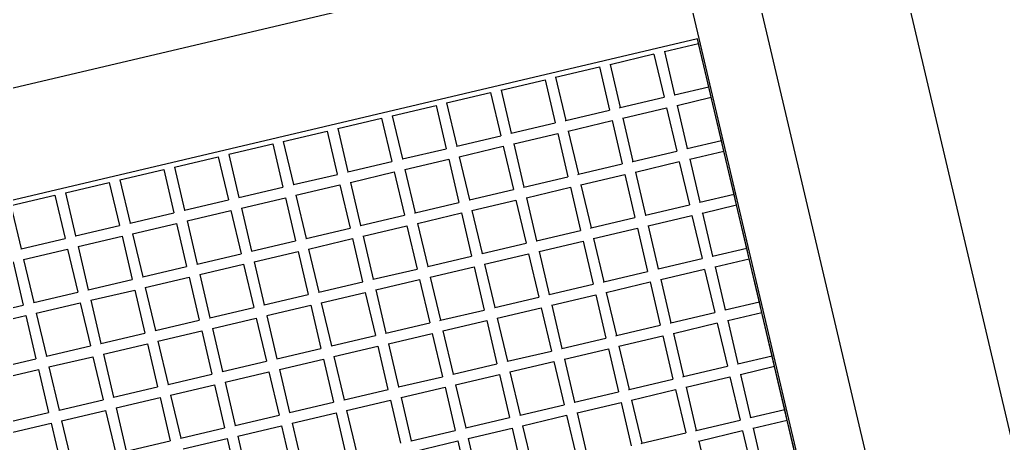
# Model space of a CAD drawing. Header units: inches. Extents: x -1841 to -80, y -100 to 1021.
# Drawn here: x -578.451 to -577.659, y 560.139 to 560.48 of the extents above; entities that cross this region are included whole.
import ezdxf

# ---------------------------------------------------------------- set-up
doc = ezdxf.new("R2010")
doc.units = ezdxf.units.IN
doc.header["$MEASUREMENT"] = 0
doc.layers.add('Edges', color=7, linetype='Continuous')

# ---------------------------------------------------------------- blocks, each defined once
blk = doc.blocks.new('infrared patio heater fr')
at = {"layer": 'Edges'}
for p, q in [((-50, 10.889), (50, 10.889)), ((-40, 8.228), (40, 8.228)), ((-40, 6.998), (40, 6.998)), ((-40, 6.998), (-40, -10.152)), ((-37.914, 6.971), (-38, 6.971)), ((-38, 6.971), (-37.999, -7.119)), ((-38, 6.971), (-38, -9.061)), ((38, 6.971), (-38, 6.971)), ((-37.913, 6.329), (-37.914, 6.971)), ((-37.1, 6.971), (-37.914, 6.971)), ((-37.1, 6.329), (-37.1, 6.971)), ((-36.901, 6.971), (-37.1, 6.971)), ((-36.899, 6.329), (-36.901, 6.971)), ((-36.087, 6.971), (-36.901, 6.971)), ((-36.087, 6.329), (-36.087, 6.971)), ((-35.887, 6.971), (-36.087, 6.971)), ((-35.886, 6.329), (-35.887, 6.971)), ((-35.074, 6.971), (-35.887, 6.971)), ((-35.074, 6.329), (-35.074, 6.971)), ((-34.874, 6.971), (-35.074, 6.971)), ((-34.873, 6.329), (-34.874, 6.971)), ((-34.06, 6.971), (-34.874, 6.971)), ((-34.06, 6.329), (-34.06, 6.971)), ((-33.861, 6.971), (-34.06, 6.971)), ((-33.859, 6.329), (-33.861, 6.971)), ((-33.047, 6.971), (-33.861, 6.971)), ((-33.047, 6.329), (-33.047, 6.971)), ((-32.847, 6.971), (-33.047, 6.971)), ((-32.846, 6.329), (-32.847, 6.971)), ((-32.034, 6.971), (-32.847, 6.971)), ((-32.034, 6.329), (-32.034, 6.971)), ((-31.834, 6.971), (-32.034, 6.971)), ((-31.833, 6.329), (-31.834, 6.971)), ((-31.02, 6.971), (-31.834, 6.971)), ((-31.02, 6.329), (-31.02, 6.971)), ((-30.821, 6.971), (-31.02, 6.971)), ((-30.819, 6.329), (-30.821, 6.971)), ((-30.007, 6.971), (-30.821, 6.971)), ((-37.914, 6.325), (-37.913, 6.329)), ((-37.913, 6.329), (-37.1, 6.329)), ((-37.1, 6.318), (-37.1, 6.329)), ((-36.901, 6.325), (-36.899, 6.329)), ((-36.899, 6.329), (-36.087, 6.329)), ((-36.087, 6.318), (-36.087, 6.329)), ((-35.887, 6.325), (-35.886, 6.329)), ((-35.886, 6.329), (-35.074, 6.329)), ((-35.074, 6.318), (-35.074, 6.329)), ((-34.874, 6.325), (-34.873, 6.329)), ((-34.873, 6.329), (-34.06, 6.329)), ((-34.06, 6.318), (-34.06, 6.329)), ((-33.861, 6.325), (-33.859, 6.329)), ((-33.859, 6.329), (-33.047, 6.329)), ((-33.047, 6.318), (-33.047, 6.329)), ((-32.847, 6.325), (-32.846, 6.329)), ((-32.846, 6.329), (-32.034, 6.329)), ((-32.034, 6.318), (-32.034, 6.329)), ((-31.834, 6.325), (-31.833, 6.329)), ((-31.833, 6.329), (-31.02, 6.329)), ((-31.02, 6.318), (-31.02, 6.329)), ((-30.821, 6.325), (-30.819, 6.329)), ((-30.819, 6.329), (-30.007, 6.329)), ((-37.913, 5.303), (-37.915, 6.131)), ((-37.911, 6.131), (-37.1, 6.131)), ((-37.1, 5.303), (-37.1, 6.131)), ((-36.899, 5.303), (-36.902, 6.131)), ((-36.898, 6.131), (-36.087, 6.131)), ((-36.087, 5.303), (-36.087, 6.131)), ((-35.886, 5.303), (-35.888, 6.131)), ((-35.885, 6.131), (-35.074, 6.131)), ((-35.074, 5.303), (-35.074, 6.131)), ((-34.873, 5.303), (-34.874, 6.131)), ((-34.871, 6.131), (-34.06, 6.131)), ((-34.06, 5.303), (-34.06, 6.131)), ((-33.859, 5.303), (-33.862, 6.131)), ((-33.858, 6.131), (-33.047, 6.131)), ((-33.047, 5.303), (-33.047, 6.131)), ((-32.846, 5.303), (-32.848, 6.131)), ((-32.845, 6.131), (-32.034, 6.131)), ((-32.034, 5.303), (-32.034, 6.131)), ((-31.833, 5.303), (-31.835, 6.131)), ((-31.831, 6.131), (-31.02, 6.131)), ((-31.02, 5.303), (-31.02, 6.131)), ((-30.819, 5.303), (-30.822, 6.131)), ((-30.818, 6.131), (-30.007, 6.131)), ((-37.914, 5.299), (-37.913, 5.303)), ((-37.913, 5.303), (-37.1, 5.303)), ((-37.1, 5.293), (-37.1, 5.303)), ((-36.901, 5.299), (-36.899, 5.303)), ((-36.899, 5.303), (-36.087, 5.303)), ((-36.087, 5.293), (-36.087, 5.303)), ((-35.887, 5.299), (-35.886, 5.303)), ((-35.886, 5.303), (-35.074, 5.303)), ((-35.074, 5.295), (-35.074, 5.303)), ((-34.874, 5.299), (-34.873, 5.303)), ((-34.873, 5.303), (-34.06, 5.303)), ((-34.06, 5.295), (-34.06, 5.303)), ((-33.861, 5.299), (-33.859, 5.303)), ((-33.859, 5.303), (-33.047, 5.303)), ((-33.047, 5.293), (-33.047, 5.303)), ((-32.847, 5.299), (-32.846, 5.303)), ((-32.846, 5.303), (-32.034, 5.303)), ((-32.034, 5.293), (-32.034, 5.303)), ((-31.834, 5.299), (-31.833, 5.303)), ((-31.833, 5.303), (-31.02, 5.303)), ((-31.02, 5.293), (-31.02, 5.303)), ((-30.821, 5.299), (-30.819, 5.303)), ((-30.819, 5.303), (-30.007, 5.303)), ((-37.915, 5.105), (-37.1, 5.105)), ((-37.913, 4.277), (-37.915, 5.105)), ((-37.1, 4.277), (-37.1, 5.105)), ((-36.902, 5.105), (-36.087, 5.105)), ((-36.899, 4.277), (-36.902, 5.105)), ((-36.087, 4.277), (-36.087, 5.105)), ((-35.888, 5.105), (-35.074, 5.105)), ((-35.886, 4.277), (-35.888, 5.105)), ((-35.074, 4.277), (-35.074, 5.105)), ((-34.874, 5.105), (-34.06, 5.105)), ((-34.873, 4.277), (-34.874, 5.105)), ((-34.06, 4.277), (-34.06, 5.105)), ((-33.862, 5.105), (-33.047, 5.105)), ((-33.859, 4.277), (-33.862, 5.105)), ((-33.047, 4.277), (-33.047, 5.105)), ((-32.848, 5.105), (-32.034, 5.105)), ((-32.846, 4.277), (-32.848, 5.105)), ((-32.034, 4.277), (-32.034, 5.105)), ((-31.835, 5.105), (-31.02, 5.105)), ((-31.833, 4.277), (-31.835, 5.105)), ((-31.02, 4.277), (-31.02, 5.105)), ((-37.914, 4.273), (-37.913, 4.277)), ((-37.913, 4.277), (-37.1, 4.277)), ((-37.1, 4.267), (-37.1, 4.277)), ((-36.901, 4.273), (-36.899, 4.277)), ((-36.899, 4.277), (-36.087, 4.277)), ((-36.087, 4.267), (-36.087, 4.277)), ((-35.887, 4.273), (-35.886, 4.277)), ((-35.886, 4.277), (-35.074, 4.277)), ((-35.074, 4.267), (-35.074, 4.277)), ((-34.874, 4.273), (-34.873, 4.277)), ((-34.873, 4.277), (-34.06, 4.277)), ((-34.06, 4.267), (-34.06, 4.277)), ((-33.861, 4.273), (-33.859, 4.277)), ((-33.859, 4.277), (-33.047, 4.277)), ((-33.047, 4.267), (-33.047, 4.277)), ((-32.847, 4.273), (-32.846, 4.277)), ((-32.846, 4.277), (-32.034, 4.277)), ((-32.034, 4.267), (-32.034, 4.277)), ((-31.834, 4.273), (-31.833, 4.277)), ((-31.833, 4.277), (-31.02, 4.277)), ((-31.02, 4.267), (-31.02, 4.277)), ((-37.914, 4.079), (-37.1, 4.079)), ((-37.913, 3.251), (-37.914, 4.079)), ((-37.1, 3.251), (-37.1, 4.079)), ((-36.901, 4.079), (-36.087, 4.079)), ((-36.9, 3.251), (-36.901, 4.079)), ((-36.087, 3.251), (-36.087, 4.079)), ((-35.887, 4.079), (-35.074, 4.079)), ((-35.886, 3.251), (-35.887, 4.079)), ((-35.074, 3.251), (-35.074, 4.079)), ((-34.874, 4.079), (-34.06, 4.079)), ((-34.873, 3.251), (-34.874, 4.079)), ((-34.06, 3.251), (-34.06, 4.079)), ((-33.861, 4.079), (-33.047, 4.079)), ((-33.86, 3.251), (-33.861, 4.079)), ((-33.047, 3.251), (-33.047, 4.079)), ((-32.847, 4.079), (-32.034, 4.079)), ((-32.846, 3.251), (-32.847, 4.079)), ((-32.034, 3.251), (-32.034, 4.079)), ((-31.834, 4.079), (-31.02, 4.079)), ((-31.833, 3.251), (-31.834, 4.079)), ((-37.914, 3.245), (-37.913, 3.251)), ((-37.913, 3.251), (-37.1, 3.251)), ((-37.1, 3.242), (-37.1, 3.251)), ((-36.901, 3.245), (-36.9, 3.251)), ((-36.9, 3.251), (-36.087, 3.251)), ((-36.087, 3.242), (-36.087, 3.251)), ((-35.887, 3.245), (-35.886, 3.251)), ((-35.886, 3.251), (-35.074, 3.251)), ((-35.074, 3.242), (-35.074, 3.251)), ((-34.874, 3.245), (-34.873, 3.251)), ((-34.873, 3.251), (-34.06, 3.251)), ((-34.06, 3.242), (-34.06, 3.251)), ((-33.861, 3.245), (-33.86, 3.251)), ((-33.86, 3.251), (-33.047, 3.251)), ((-33.047, 3.242), (-33.047, 3.251)), ((-32.847, 3.245), (-32.846, 3.251)), ((-32.846, 3.251), (-32.034, 3.251)), ((-32.034, 3.242), (-32.034, 3.251)), ((-31.834, 3.245), (-31.833, 3.251)), ((-31.833, 3.251), (-31.02, 3.251)), ((-37.914, 3.053), (-37.099, 3.053)), ((-37.913, 2.225), (-37.914, 3.053)), ((-37.1, 2.225), (-37.099, 3.053)), ((-36.901, 3.053), (-36.085, 3.053)), ((-36.9, 2.225), (-36.901, 3.053)), ((-36.087, 2.225), (-36.085, 3.053)), ((-35.887, 3.053), (-35.074, 3.053)), ((-35.886, 2.225), (-35.887, 3.053)), ((-35.074, 2.225), (-35.074, 3.053)), ((-34.874, 3.053), (-34.059, 3.053)), ((-34.873, 2.225), (-34.874, 3.053)), ((-34.06, 2.225), (-34.059, 3.053)), ((-33.861, 3.053), (-33.045, 3.053)), ((-33.86, 2.225), (-33.861, 3.053)), ((-33.047, 2.225), (-33.045, 3.053)), ((-32.847, 3.053), (-32.032, 3.053)), ((-32.846, 2.225), (-32.847, 3.053)), ((-32.034, 2.225), (-32.032, 3.053)), ((-31.834, 3.053), (-31.019, 3.053)), ((-31.833, 2.225), (-31.834, 3.053)), ((-37.914, 2.221), (-37.913, 2.225)), ((-37.913, 2.225), (-37.1, 2.225)), ((-37.1, 2.217), (-37.1, 2.225)), ((-36.901, 2.221), (-36.9, 2.225)), ((-36.9, 2.225), (-36.087, 2.225)), ((-36.087, 2.217), (-36.087, 2.225)), ((-35.887, 2.221), (-35.886, 2.225)), ((-35.886, 2.225), (-35.074, 2.225)), ((-35.074, 2.217), (-35.074, 2.225)), ((-34.874, 2.221), (-34.873, 2.225)), ((-34.873, 2.225), (-34.06, 2.225)), ((-34.06, 2.217), (-34.06, 2.225)), ((-33.861, 2.221), (-33.86, 2.225)), ((-33.86, 2.225), (-33.047, 2.225)), ((-33.047, 2.217), (-33.047, 2.225)), ((-32.847, 2.221), (-32.846, 2.225)), ((-32.846, 2.225), (-32.034, 2.225)), ((-32.034, 2.218), (-32.034, 2.225)), ((-31.834, 2.221), (-31.833, 2.225)), ((-31.833, 2.225), (-31.02, 2.225)), ((-37.914, 2.027), (-37.098, 2.027)), ((-37.913, 1.199), (-37.914, 2.027)), ((-37.1, 1.199), (-37.098, 2.027)), ((-36.901, 2.027), (-36.087, 2.027)), ((-36.9, 1.199), (-36.901, 2.027)), ((-36.087, 1.199), (-36.087, 2.027)), ((-35.887, 2.027), (-35.072, 2.027)), ((-35.886, 1.199), (-35.887, 2.027)), ((-35.074, 1.199), (-35.072, 2.027)), ((-34.874, 2.027), (-34.058, 2.027)), ((-34.873, 1.199), (-34.874, 2.027)), ((-34.06, 1.199), (-34.058, 2.027)), ((-33.861, 2.027), (-33.045, 2.027)), ((-33.86, 1.199), (-33.861, 2.027)), ((-33.047, 1.199), (-33.045, 2.027)), ((-32.847, 2.027), (-32.032, 2.027)), ((-32.846, 1.199), (-32.847, 2.027)), ((-32.034, 1.199), (-32.032, 2.027)), ((-31.834, 2.027), (-31.018, 2.027)), ((-31.833, 1.199), (-31.834, 2.027)), ((-37.914, 1.196), (-37.913, 1.199)), ((-37.913, 1.199), (-37.1, 1.199)), ((-37.1, 1.193), (-37.1, 1.199)), ((-36.901, 1.196), (-36.9, 1.199)), ((-36.9, 1.199), (-36.087, 1.199)), ((-36.087, 1.192), (-36.087, 1.199)), ((-35.887, 1.196), (-35.886, 1.199)), ((-35.886, 1.199), (-35.074, 1.199)), ((-35.074, 1.193), (-35.074, 1.199)), ((-34.874, 1.196), (-34.873, 1.199)), ((-34.873, 1.199), (-34.06, 1.199)), ((-34.06, 1.192), (-34.06, 1.199)), ((-33.861, 1.196), (-33.86, 1.199)), ((-33.86, 1.199), (-33.047, 1.199)), ((-33.047, 1.193), (-33.047, 1.199)), ((-32.847, 1.196), (-32.846, 1.199)), ((-32.846, 1.199), (-32.034, 1.199)), ((-32.034, 1.193), (-32.034, 1.199)), ((-31.834, 1.196), (-31.833, 1.199)), ((-31.833, 1.199), (-31.02, 1.199)), ((-37.914, 1.001), (-37.098, 1.001)), ((-37.913, 0.173), (-37.914, 1.001)), ((-37.1, 0.173), (-37.098, 1.001)), ((-36.901, 1.001), (-36.085, 1.001)), ((-36.9, 0.173), (-36.901, 1.001)), ((-36.087, 0.173), (-36.085, 1.001)), ((-35.887, 1.001), (-35.071, 1.001)), ((-35.886, 0.173), (-35.887, 1.001)), ((-35.074, 0.173), (-35.071, 1.001)), ((-34.874, 1.001), (-34.06, 1.001)), ((-34.873, 0.173), (-34.874, 1.001)), ((-34.06, 0.173), (-34.06, 1.001)), ((-33.861, 1.001), (-33.045, 1.001)), ((-33.86, 0.173), (-33.861, 1.001)), ((-33.047, 0.173), (-33.045, 1.001)), ((-32.847, 1.001), (-32.031, 1.001)), ((-32.846, 0.173), (-32.847, 1.001)), ((-32.034, 0.173), (-32.031, 1.001)), ((-31.834, 1.001), (-31.02, 1)), ((-31.833, 0.173), (-31.834, 1.001)), ((-37.914, 0.17), (-37.913, 0.173)), ((-37.913, 0.173), (-37.1, 0.173)), ((-37.1, 0.167), (-37.1, 0.173)), ((-36.901, 0.17), (-36.9, 0.173)), ((-36.9, 0.173), (-36.087, 0.173)), ((-36.087, 0.167), (-36.087, 0.173)), ((-35.887, 0.17), (-35.886, 0.173)), ((-35.886, 0.173), (-35.074, 0.173)), ((-35.074, 0.167), (-35.074, 0.173)), ((-34.874, 0.17), (-34.873, 0.173)), ((-34.873, 0.173), (-34.06, 0.173)), ((-34.06, 0.167), (-34.06, 0.173)), ((-33.861, 0.17), (-33.86, 0.173)), ((-33.86, 0.173), (-33.047, 0.173)), ((-33.047, 0.167), (-33.047, 0.173)), ((-32.847, 0.17), (-32.846, 0.173)), ((-32.846, 0.173), (-32.034, 0.173)), ((-32.034, 0.167), (-32.034, 0.173)), ((-37.914, -0.026), (-37.1, -0.026)), ((-37.912, -0.853), (-37.914, -0.026)), ((-37.1, -0.853), (-37.098, -0.025)), ((-36.901, -0.026), (-36.087, -0.025)), ((-36.899, -0.853), (-36.901, -0.026)), ((-36.087, -0.853), (-36.087, -0.025)), ((-35.887, -0.026), (-35.074, -0.026)), ((-35.886, -0.853), (-35.887, -0.026)), ((-35.074, -0.853), (-35.071, -0.025)), ((-34.874, -0.026), (-34.06, -0.025)), ((-34.872, -0.853), (-34.874, -0.026)), ((-34.06, -0.853), (-34.06, -0.025)), ((-33.861, -0.026), (-33.047, -0.026)), ((-33.859, -0.853), (-33.861, -0.026)), ((-33.047, -0.853), (-33.044, -0.025)), ((-32.847, -0.026), (-32.034, -0.026)), ((-32.846, -0.853), (-32.847, -0.026)), ((-37.914, -0.855), (-37.912, -0.853)), ((-37.912, -0.853), (-37.1, -0.853)), ((-37.1, -0.859), (-37.1, -0.853)), ((-36.901, -0.855), (-36.899, -0.853)), ((-36.899, -0.853), (-36.087, -0.853)), ((-36.087, -0.859), (-36.087, -0.853)), ((-35.887, -0.855), (-35.886, -0.853)), ((-35.886, -0.853), (-35.074, -0.853)), ((-35.074, -0.859), (-35.074, -0.853)), ((-34.874, -0.855), (-34.872, -0.853)), ((-34.872, -0.853), (-34.06, -0.853)), ((-34.06, -0.859), (-34.06, -0.853)), ((-33.861, -0.855), (-33.859, -0.853)), ((-33.859, -0.853), (-33.047, -0.853)), ((-33.047, -0.859), (-33.047, -0.853)), ((-32.847, -0.855), (-32.846, -0.853)), ((-32.846, -0.853), (-32.034, -0.853)), ((-37.914, -1.052), (-37.1, -1.052)), ((-37.914, -1.881), (-37.914, -1.052)), ((-37.1, -1.879), (-37.1, -1.052)), ((-36.901, -1.881), (-36.9, -1.052)), ((-36.9, -1.052), (-36.087, -1.052)), ((-36.087, -1.879), (-36.087, -1.052)), ((-35.887, -1.052), (-35.074, -1.052)), ((-35.887, -1.881), (-35.887, -1.052)), ((-35.074, -1.879), (-35.074, -1.052)), ((-34.874, -1.052), (-34.06, -1.051)), ((-34.874, -1.881), (-34.874, -1.052)), ((-34.06, -1.879), (-34.06, -1.051)), ((-33.861, -1.881), (-33.861, -1.052)), ((-33.861, -1.052), (-33.047, -1.052)), ((-33.047, -1.879), (-33.047, -1.052)), ((-32.847, -1.052), (-32.034, -1.052)), ((-32.847, -1.881), (-32.847, -1.052)), ((-37.911, -1.879), (-37.1, -1.879)), ((-37.1, -1.884), (-37.1, -1.879)), ((-36.898, -1.879), (-36.087, -1.879)), ((-36.087, -1.884), (-36.087, -1.879)), ((-35.885, -1.879), (-35.074, -1.879)), ((-35.074, -1.884), (-35.074, -1.879)), ((-34.871, -1.879), (-34.06, -1.879)), ((-34.06, -1.884), (-34.06, -1.879)), ((-33.858, -1.879), (-33.047, -1.879)), ((-33.047, -1.884), (-33.047, -1.879)), ((-32.845, -1.879), (-32.034, -1.879)), ((-37.913, -2.078), (-37.1, -2.078)), ((-37.913, -2.905), (-37.913, -2.078)), ((-37.1, -2.905), (-37.1, -2.078)), ((-36.9, -2.078), (-36.087, -2.078)), ((-36.9, -2.905), (-36.9, -2.078)), ((-36.087, -2.905), (-36.087, -2.078)), ((-35.887, -2.078), (-35.074, -2.078)), ((-35.887, -2.905), (-35.887, -2.078)), ((-35.074, -2.905), (-35.074, -2.078)), ((-34.873, -2.078), (-34.06, -2.078)), ((-34.873, -2.905), (-34.873, -2.078)), ((-34.06, -2.905), (-34.06, -2.078)), ((-33.86, -2.078), (-33.047, -2.078)), ((-33.86, -2.905), (-33.86, -2.078)), ((-33.047, -2.905), (-33.047, -2.078)), ((-32.847, -2.078), (-32.034, -2.078)), ((-32.847, -2.905), (-32.847, -2.078)), ((-37.913, -2.905), (-37.1, -2.905)), ((-37.1, -2.909), (-37.1, -2.905)), ((-36.9, -2.905), (-36.087, -2.905)), ((-36.087, -2.909), (-36.087, -2.905)), ((-35.887, -2.905), (-35.074, -2.905)), ((-35.074, -2.909), (-35.074, -2.905)), ((-34.873, -2.905), (-34.06, -2.905)), ((-34.06, -2.909), (-34.06, -2.905)), ((-33.86, -2.905), (-33.047, -2.905)), ((-33.047, -2.909), (-33.047, -2.905)), ((-32.847, -2.905), (-32.034, -2.905)), ((-37.914, -3.931), (-37.913, -3.104)), ((-37.913, -3.104), (-37.1, -3.104)), ((-37.1, -3.931), (-37.1, -3.104)), ((-36.9, -3.104), (-36.087, -3.104)), ((-36.9, -3.931), (-36.9, -3.104)), ((-36.087, -3.931), (-36.087, -3.104)), ((-35.887, -3.931), (-35.886, -3.104)), ((-35.886, -3.104), (-35.074, -3.104)), ((-35.074, -3.931), (-35.074, -3.104)), ((-34.874, -3.931), (-34.873, -3.104)), ((-34.873, -3.104), (-34.06, -3.104)), ((-34.06, -3.931), (-34.06, -3.104)), ((-33.86, -3.104), (-33.047, -3.104)), ((-33.86, -3.931), (-33.86, -3.104)), ((-33.047, -3.931), (-33.047, -3.104)), ((-32.847, -3.931), (-32.846, -3.104)), ((-32.846, -3.104), (-32.034, -3.104)), ((-37.914, -3.931), (-37.1, -3.931)), ((-37.1, -3.936), (-37.1, -3.931)), ((-36.9, -3.931), (-36.087, -3.931)), ((-36.087, -3.936), (-36.087, -3.931)), ((-35.887, -3.931), (-35.074, -3.931)), ((-35.074, -3.936), (-35.074, -3.931)), ((-34.874, -3.931), (-34.06, -3.931)), ((-34.06, -3.936), (-34.06, -3.931)), ((-33.86, -3.931), (-33.047, -3.931)), ((-33.047, -3.936), (-33.047, -3.931)), ((-37.914, -4.957), (-37.913, -4.13)), ((-37.913, -4.13), (-37.1, -4.13)), ((-37.1, -4.957), (-37.1, -4.13)), ((-36.9, -4.957), (-36.899, -4.13)), ((-36.899, -4.13), (-36.087, -4.13)), ((-36.087, -4.957), (-36.087, -4.13)), ((-35.887, -4.957), (-35.886, -4.13)), ((-35.886, -4.13), (-35.074, -4.13)), ((-35.074, -4.957), (-35.074, -4.13)), ((-34.874, -4.957), (-34.873, -4.13)), ((-34.873, -4.13), (-34.06, -4.13)), ((-34.06, -4.957), (-34.06, -4.13)), ((-33.86, -4.957), (-33.859, -4.13)), ((-33.859, -4.13), (-33.047, -4.13)), ((-33.047, -4.957), (-33.047, -4.13)), ((-37.914, -4.957), (-37.1, -4.957)), ((-37.1, -4.963), (-37.1, -4.957)), ((-36.9, -4.957), (-36.087, -4.957)), ((-36.087, -4.963), (-36.087, -4.957)), ((-35.887, -4.957), (-35.074, -4.957)), ((-35.074, -4.963), (-35.074, -4.957)), ((-34.874, -4.957), (-34.06, -4.957)), ((-34.06, -4.963), (-34.06, -4.957)), ((-33.86, -4.957), (-33.047, -4.957)), ((-37.914, -5.983), (-37.912, -5.156)), ((-37.912, -5.156), (-37.1, -5.156)), ((-37.1, -5.983), (-37.1, -5.156)), ((-36.9, -5.983), (-36.899, -5.156)), ((-36.899, -5.156), (-36.087, -5.156)), ((-36.087, -5.983), (-36.087, -5.156)), ((-35.887, -5.983), (-35.886, -5.156)), ((-35.886, -5.156), (-35.074, -5.156)), ((-35.074, -5.983), (-35.074, -5.156)), ((-34.874, -5.983), (-34.872, -5.156)), ((-34.872, -5.156), (-34.06, -5.156)), ((-34.06, -5.983), (-34.06, -5.156)), ((-33.86, -5.983), (-33.859, -5.156)), ((-33.859, -5.156), (-33.047, -5.156)), ((-37.914, -5.983), (-37.1, -5.983)), ((-37.098, -5.989), (-37.1, -5.983)), ((-36.9, -5.983), (-36.087, -5.983)), ((-36.085, -5.989), (-36.087, -5.983)), ((-35.887, -5.983), (-35.074, -5.983)), ((-35.072, -5.989), (-35.074, -5.983)), ((-34.874, -5.983), (-34.06, -5.983)), ((-34.058, -5.989), (-34.06, -5.983)), ((-33.86, -5.983), (-33.047, -5.983)), ((-36.901, -6.182), (-36.087, -6.182)), ((-36.087, -7.009), (-36.087, -6.182)), ((-35.888, -6.182), (-35.074, -6.182)), ((-35.887, -7.009), (-35.888, -6.182)), ((-35.074, -7.009), (-35.074, -6.182)), ((-34.875, -6.182), (-34.06, -6.182)), ((-34.874, -7.009), (-34.875, -6.182)), ((-34.06, -7.009), (-34.06, -6.182)), ((-33.861, -6.182), (-33.047, -6.182)), ((-33.861, -7.009), (-33.861, -6.182))]:
    blk.add_line(p, q, dxfattribs=at)

msp = doc.modelspace()

# ---------------------------------------------------------------- block references
at = {"color": 7, "lineweight": 25, "xscale": 0.04390327370764166, "yscale": 0.04390327370764166, "zscale": 0.04390327370764166, "rotation": 283.2542352373832}
msp.add_blockref('infrared patio heater fr', (-577.82058, 558.77082), dxfattribs=at)

doc.saveas('drawing.dxf')
